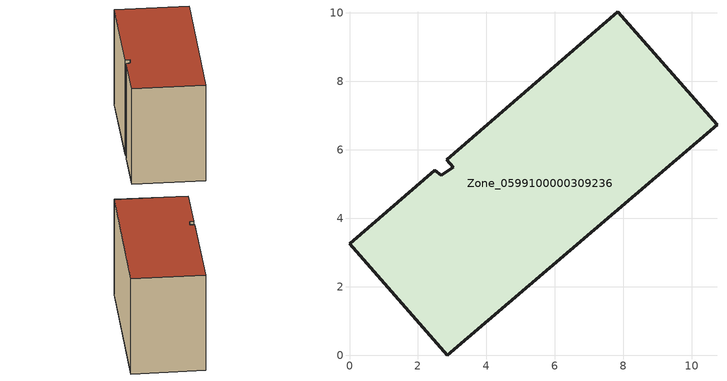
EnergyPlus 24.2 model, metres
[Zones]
Zone_0599100000309236
 floor ground (C_G): 0,3.26 2.48,5.41 2.68,5.26 3.02,5.5 2.84,5.71 7.84,10.04 10.73,6.73 2.85,0 z0
 wall outside (C_F): 10.73,6.73 7.84,10.04 2.84,5.71 3.02,5.5 2.68,5.26 2.48,5.41 0,3.26 2.85,0 10.73,6.73 z0:6.2
 roof outside (C_R): 2.48,5.41 0,3.26 2.85,0 10.73,6.73 7.84,10.04 2.84,5.71 3.02,5.5 2.68,5.26 z6.2
[BUILDING]
Pand.0599100000309236: North Axis=0; Terrain=City; Loads Convergence Tolerance Value=0.04; Temperature Convergence Tolerance Value=0.4; Solar Distribution=FullExterior; Maximum Number of Warmup Days=25; Minimum Number of Warmup Days=1
[Site:Location]
Rotterdam.The.Hague.AP_ZH_NLD Design_Conditions: Latitude=51.96; Longitude=4.45; Time Zone=1; Elevation=-4.5
[SITE:GROUNDTEMPERATURE:BUILDINGSURFACE]
18, 18, 18, 18, 18, 18, 18, 18, 18, 18, 18, 18
[MATERIAL] Thermal Absorptance=0.9; Solar Absorptance=0.7; Visible Absorptance=0.7
Name | Roughness | Thickness | Conductivity | Density | Specific Heat
G.TC.1946 | MediumSmooth | 0.15 | 1 | 540 | 1210
F.TC.1946 | Rough | 0.3 | 0.857143 | 1920 | 840
R.TC.1946 | MediumRough | 0.2 | 0.909091 | 1500 | 1000
[CONSTRUCTION]
C_G: G.TC.1946
C_F: F.TC.1946
C_R: R.TC.1946
[ZONE]
Zone_0599100000309236: Type=1; Multiplier=1; Ceiling Height=Autocalculate; Volume=Autocalculate; Floor Area=autocalculate; Part of Total Floor Area=Yes
[ZONEINFILTRATION:DESIGNFLOWRATE]
Infil_Zone_0599100000309236: Zone or ZoneList or Space or SpaceList=Zone_0599100000309236; Schedule=AlwaysOn; Design Flow Rate Calculation Method=Flow/Area; Flow Rate per Floor Area=0.003; Constant Term Coefficient=1; Temperature Term Coefficient=0; Velocity Term Coefficient=0; Velocity Squared Term Coefficient=0
[HVACTEMPLATE:ZONE:IDEALLOADSAIRSYSTEM]
Zone_0599100000309236: Maximum Heating Supply Air Temperature=50; Minimum Cooling Supply Air Temperature=13; Maximum Heating Supply Air Humidity Ratio=0.0156; Minimum Cooling Supply Air Humidity Ratio=0.0077; Heating Limit=NoLimit; Cooling Limit=NoLimit; Dehumidification Control Type=ConstantSensibleHeatRatio; Cooling Sensible Heat Ratio=0.7; Dehumidification Setpoint=60; Humidification Control Type=None; Humidification Setpoint=30; Outdoor Air Method=None; Outdoor Air Flow Rate per Person=0.00944; Outdoor Air Flow Rate per Zone Floor Area=0; Outdoor Air Flow Rate per Zone=0; Demand Controlled Ventilation Type=None; Outdoor Air Economizer Type=NoEconomizer; Heat Recovery Type=None; Sensible Heat Recovery Effectiveness=0.7; Latent Heat Recovery Effectiveness=0.65
[ZONECONTROL:THERMOSTAT]
ThermostatControl_Zone_0599100000309236: Zone or ZoneList=Zone_0599100000309236; Control Type Schedule=DualSetpointControlType; Control 1=Thermostat_Zone_0599100000309236; Temperature Difference Between Cutout And Setpoint=0
[THERMOSTATSETPOINT:DUALSETPOINT]
Thermostat_Zone_0599100000309236: Heating Setpoint Temperature Schedule=HeatingSetpoint_Zone_0599100000309236; Cooling Setpoint Temperature Schedule=CoolingSetpoint_Zone_0599100000309236
[SCHEDULE:COMPACT]
HeatingSetpoint_Zone_0599100000309236: Through: 12/31, For: AllDays, Until: 24:00, 21
CoolingSetpoint_Zone_0599100000309236: Through: 12/31, For: AllDays, Until: 24:00, 24
DualSetpointControlType: Through: 12/31, For: AllDays, Until: 24:00, 4
AlwaysOn: Through: 12/31, For: AllDays, Until: 24:00, 1
